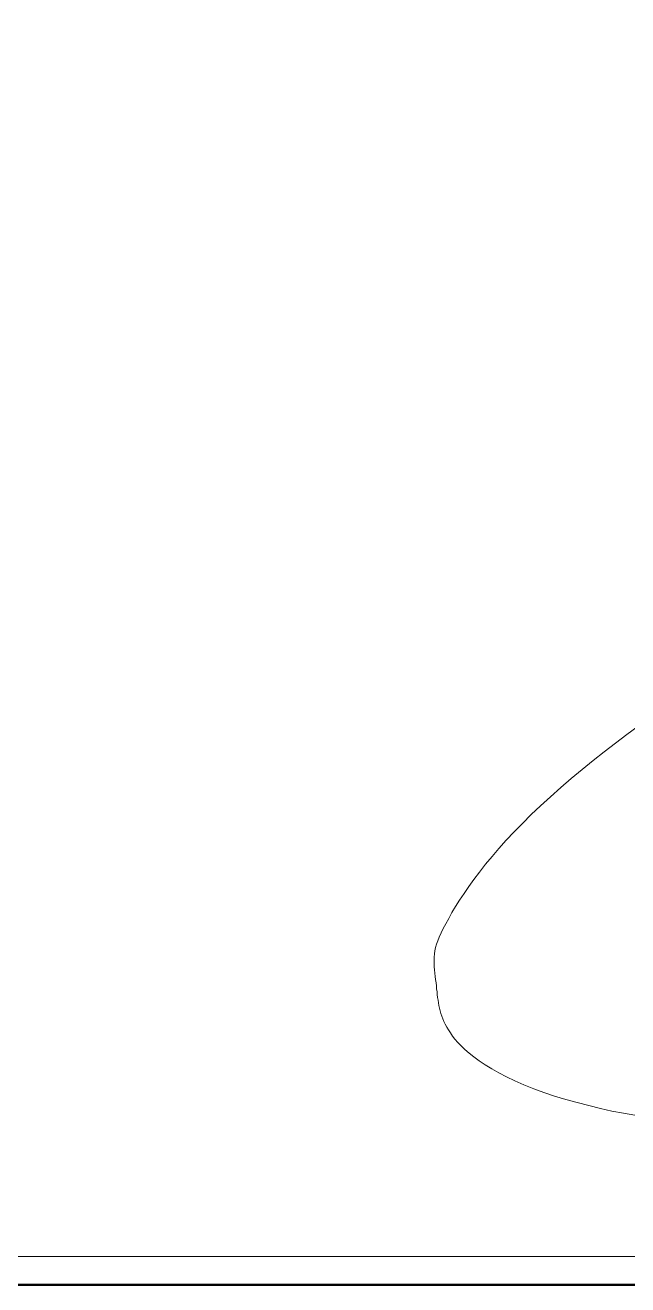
# Model space of a CAD drawing. Header units: millimetres. Extents: x 150 to 4305, y 150 to 3000.
# Drawn here: x 968.3 to 1040.2, y 150 to 300.3 of the extents above; entities that cross this region are included whole.
import ezdxf

# ---------------------------------------------------------------- set-up
doc = ezdxf.new("R2010")
doc.units = ezdxf.units.MM
doc.header["$LTSCALE"] = 15
for name, color, linetype, lineweight in [('圖框 (ISO)', 7, 'Continuous', 50), ('圖框層', 7, 'Continuous', 20), ('標題 (ISO)', 7, 'Continuous', 50), ('輪廓線層', 7, 'Continuous', 13)]:
    doc.layers.add(name, color=color, linetype=linetype, lineweight=lineweight)
doc.styles.add('文字型式124', font='kaiu.ttf')
doc.styles.add('文字型式61', font='kaiu.ttf')
doc.styles.add('文字型式65', font='kaiu.ttf')
doc.styles.add('文字型式85', font='kaiu.ttf')
doc.styles.add('文字型式88', font='kaiu.ttf')

# ---------------------------------------------------------------- blocks, each defined once
blk = doc.blocks.new('圖框 預設圖框')
at = {"layer": '圖框 (ISO)', "flags": 128}
blk.add_lwpolyline([(10, 10), (10, 200), (287, 200), (287, 10), (10, 10)], dxfattribs=at)
blk = doc.blocks.new('標題欄框 ISO')
at = {"layer": '圖框層', "color": 7}
blk.add_line((85.948, 15.035), (362.948, 15.035), dxfattribs=at)
at = {"layer": '輪廓線層', "color": 1, "true_color": 0xff0000}
for p, q in [((145.288, 19.187), (145.378, 19.253)), ((145.199, 19.119), (145.288, 19.187)), ((145.02, 18.98), (145.109, 19.05)), ((145.109, 19.05), (145.199, 19.119)), ((144.932, 18.909), (145.02, 18.98)), ((144.762, 18.765), (144.846, 18.837)), ((144.846, 18.837), (144.932, 18.909)), ((144.68, 18.693), (144.762, 18.765)), ((144.602, 18.621), (144.68, 18.693)), ((144.457, 18.481), (144.528, 18.551)), ((144.528, 18.551), (144.602, 18.621)), ((144.391, 18.413), (144.457, 18.481)), ((144.27, 18.281), (144.329, 18.347)), ((144.329, 18.347), (144.391, 18.413)), ((144.216, 18.217), (144.27, 18.281)), ((144.117, 18.094), (144.164, 18.155)), ((144.164, 18.155), (144.216, 18.217)), ((144.031, 17.978), (144.072, 18.035)), ((144.072, 18.035), (144.117, 18.094)), ((143.993, 17.923), (144.031, 17.978)), ((143.926, 17.819), (143.958, 17.87)), ((143.958, 17.87), (143.993, 17.923)), ((143.871, 17.725), (143.897, 17.771)), ((143.897, 17.771), (143.926, 17.819)), ((143.811, 17.609), (143.828, 17.645)), ((143.828, 17.645), (143.848, 17.683)), ((143.848, 17.683), (143.871, 17.725)), ((143.774, 17.519), (143.784, 17.547)), ((143.784, 17.547), (143.796, 17.577)), ((143.796, 17.577), (143.811, 17.609)), ((143.755, 17.418), (143.757, 17.443)), ((143.757, 17.443), (143.761, 17.468)), ((143.761, 17.468), (143.766, 17.493)), ((143.766, 17.493), (143.774, 17.519)), ((143.754, 17.393), (143.755, 17.418)), ((143.754, 17.367), (143.754, 17.393)), ((143.755, 17.341), (143.754, 17.367)), ((143.758, 17.315), (143.755, 17.341)), ((143.76, 17.289), (143.758, 17.315)), ((143.764, 17.263), (143.76, 17.289)), ((143.767, 17.238), (143.764, 17.263)), ((143.77, 17.213), (143.767, 17.238)), ((143.773, 17.189), (143.77, 17.213)), ((143.775, 17.165), (143.773, 17.189)), ((143.778, 17.142), (143.775, 17.165)), ((143.78, 17.119), (143.778, 17.142)), ((143.783, 17.097), (143.78, 17.119)), ((143.786, 17.075), (143.783, 17.097)), ((143.789, 17.053), (143.786, 17.075)), ((143.793, 17.032), (143.789, 17.053)), ((143.797, 17.011), (143.793, 17.032)), ((143.802, 16.99), (143.797, 17.011)), ((143.808, 16.969), (143.802, 16.99)), ((143.815, 16.948), (143.808, 16.969)), ((143.823, 16.927), (143.815, 16.948)), ((143.832, 16.905), (143.823, 16.927)), ((143.843, 16.883), (143.832, 16.905)), ((143.855, 16.861), (143.843, 16.883)), ((143.868, 16.838), (143.855, 16.861)), ((143.884, 16.814), (143.868, 16.838)), ((143.901, 16.789), (143.884, 16.814)), ((143.921, 16.764), (143.901, 16.789)), ((143.944, 16.738), (143.921, 16.764)), ((143.97, 16.711), (143.944, 16.738)), ((144, 16.683), (143.97, 16.711)), ((144.034, 16.653), (144, 16.683)), ((144.072, 16.623), (144.034, 16.653)), ((144.114, 16.592), (144.072, 16.623)), ((144.161, 16.56), (144.114, 16.592)), ((144.213, 16.528), (144.161, 16.56)), ((144.27, 16.496), (144.213, 16.528)), ((144.331, 16.464), (144.27, 16.496)), ((144.398, 16.432), (144.331, 16.464)), ((144.47, 16.401), (144.398, 16.432)), ((144.547, 16.37), (144.47, 16.401)), ((144.628, 16.341), (144.547, 16.37)), ((144.714, 16.312), (144.628, 16.341)), ((144.802, 16.285), (144.714, 16.312)), ((144.893, 16.26), (144.802, 16.285)), ((144.985, 16.236), (144.893, 16.26)), ((145.078, 16.213), (144.985, 16.236)), ((145.17, 16.193), (145.078, 16.213)), ((145.262, 16.175), (145.17, 16.193)), ((145.352, 16.159), (145.262, 16.175))]:
    blk.add_line(p, q, dxfattribs=at)
at = {"layer": '標題 (ISO)'}
for tag, p, height, style in [('描述_001', (104.229, 197.918), 4, '文字型式65'), ('視圖比例_001', (286.324, 30.309), 3.5, '文字型式85'), ('狀態_001', (264.884, 30.227), 3.5, '文字型式85'), ('材料_001', (243.686, 30.482), 3, '文字型式61'), ('主題_001', (141.502, 29.277), 3.3, '文字型式124'), ('建立日期_001', (286.047, 24.199), 2.5, '文字型式88'), ('工程師_001', (304.942, 17.349), 3.5, '文字型式85'), ('設計師_001', (344.942, 17.349), 3.5, '文字型式85'), ('零件號碼_001', (248.757, 17.632), 3, '文字型式61'), ('標題_001', (217.324, 17.017), 3.5, '文字型式85')]:
    blk.add_attdef(tag, p, '', height=height, dxfattribs=dict(at, style=style))

msp = doc.modelspace()

# ---------------------------------------------------------------- block references
at = {"xscale": 15, "yscale": 15, "zscale": 15}
for name, p in [('圖框 預設圖框', (0, 0)), ('標題欄框 ISO', (-1139.219, -72.164))]:
    msp.add_blockref(name, p, dxfattribs=at)

doc.saveas('drawing.dxf')
